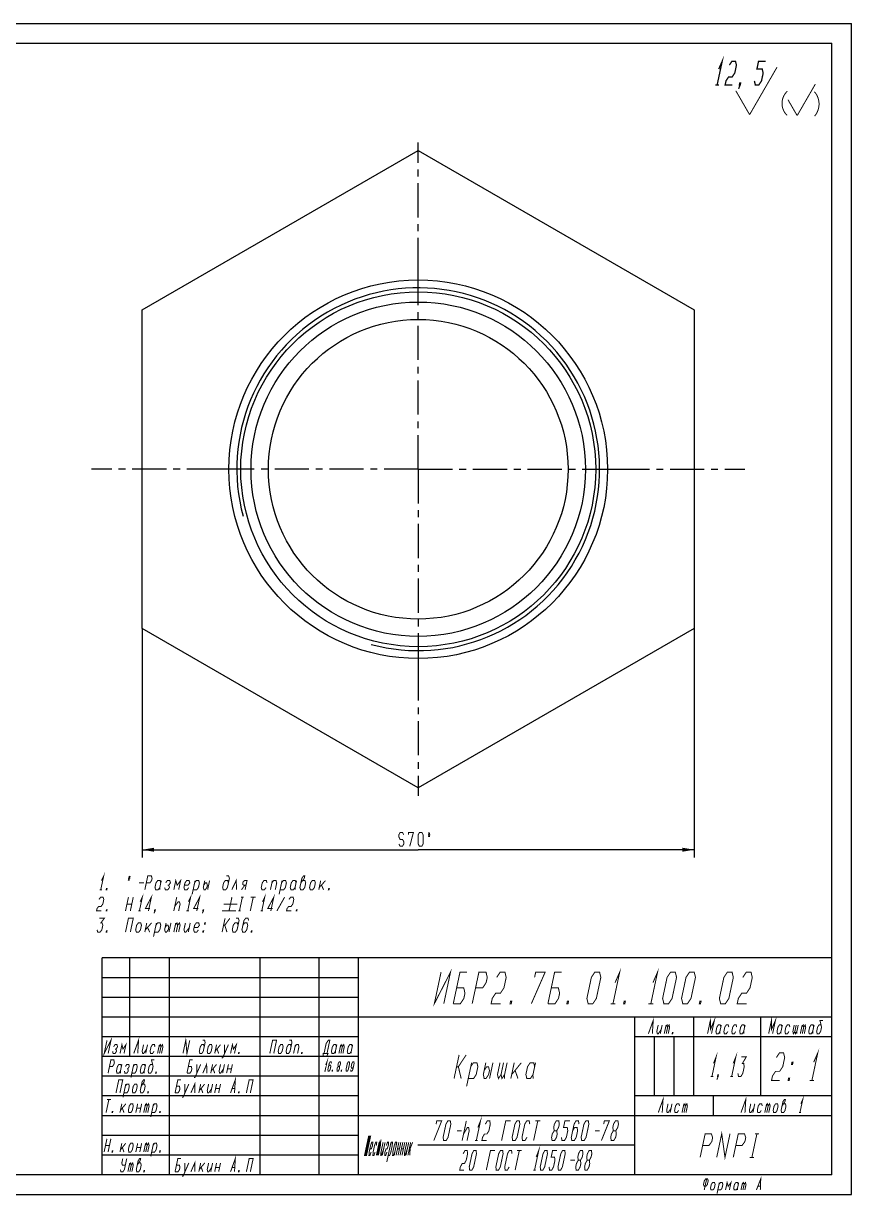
# Model space of a CAD drawing. Header units: millimetres. Extents: x 0 to 420, y 0 to 297.
# Drawn here: x 210 to 420, y 0 to 297 of the extents above; entities that cross this region are included whole.
import ezdxf

# ---------------------------------------------------------------- set-up
doc = ezdxf.new("R2010")
doc.units = ezdxf.units.MM
doc.header["$LTSCALE"] = 23.1
doc.linetypes.add('CENTER', pattern=[0.6, 0.375, -0.075, 0.075, -0.075])
doc.layers.get('0').update_dxf_attribs({"linetype": 'CONTINUOUS'})
for name, color, linetype in [('ALL_AXIS', 7, 'CONTINUOUS'), ('ALL_CHAMFER', 7, 'CONTINUOUS'), ('ALL_DIMENSIONS', 7, 'CONTINUOUS'), ('ALL_SURF_FIN', 7, 'CONTINUOUS')]:
    doc.layers.add(name, color=color, linetype=linetype)
doc.styles.get("Standard").update_dxf_attribs({"font": 'txt', "width": 0.7})
doc.dimstyles.new('DIMSTYLE_2', dxfattribs={"dimtxt": 3.5, "dimasz": 3, "dimexe": 0.18, "dimexo": 0.0625, "dimgap": 0.09, "dimtad": 1, "dimlfac": 0.5, "dimdsep": 46, "dimtxsty": 'STANDARD', "dimblk": '_FILLED', "dimblk1": '_FILLED', "dimblk2": '_FILLED', "dimcen": 0.09, "dimadec": 0, "dimazin": 0, "dimtp": 0.3, "dimtm": 0.3, "dimtfac": 1, "dimtofl": 0, "dimtmove": 0, "dimatfit": 3, "dimldrblk": '_FILLED', "dimfxl": 1, "dimtolj": 1, "dimarcsym": 0})

# ---------------------------------------------------------------- blocks, each defined once
blk = doc.blocks.new('_FILLED')
at = {"color": 0, "linetype": 'BYBLOCK'}
blk.add_solid([(0, 0), (-1, 0.167), (-1, -0.167)], dxfattribs=at)
blk = doc.blocks.new('*D1')
at = {"layer": 'ALL_DIMENSIONS', "color": 2, "linetype": 'CONTINUOUS'}
for p, q in [((240.11, 143.52), (240.11, 85.45)), ((380.11, 143.52), (380.11, 85.45)), ((240.11, 87.45), (310.11, 87.45)), ((380.11, 87.45), (310.11, 87.45))]:
    blk.add_line(p, q, dxfattribs=at)
at = {"layer": 'ALL_DIMENSIONS', "color": 2, "linetype": 'CONTINUOUS', "xscale": 3, "yscale": 3, "zscale": 3, "rotation": 180}
blk.add_blockref('_FILLED', (240.11, 87.45), dxfattribs=at)
at = {"layer": 'ALL_DIMENSIONS', "color": 2, "linetype": 'CONTINUOUS', "xscale": 3, "yscale": 3, "zscale": 3}
blk.add_blockref('_FILLED', (380.11, 87.45), dxfattribs=at)
blk = doc.blocks.new('SYM_0_BL2', base_point=(398.14, 279.95))
at = {"layer": 'ALL_SURF_FIN', "color": 2, "linetype": 'CONTINUOUS'}
for points, const_width in [([(386.31, 285.42), (387.19, 287.42), (385.91, 281.42)], 0.333), ([(389, 286.42), (389.66, 287.42), (390.56, 287.42), (390.8, 286.42), (390.38, 284.42), (389.71, 283.42), (388.81, 283.42), (388.15, 282.42), (387.94, 281.42), (389.74, 281.42)], 0.333), ([(394.14, 273.86), (401.08, 285.88)], 0.25), ([(395.35, 282.42), (395.59, 281.42), (396.49, 281.42), (397.15, 282.42), (397.58, 284.42), (397.34, 285.42), (395.99, 285.42), (396.41, 287.42), (398.21, 287.42)], 0.333), ([(385.46, 281.42), (386.36, 281.42)], 0.333), ([(394.14, 273.86), (390.65, 279.91)], 0.25), ([(391.76, 281.42), (391.54, 281.42), (391.65, 281.92), (391.87, 281.92), (391.76, 281.42), (391.33, 280.42)], 0.333), ([(406.2, 273.62), (410.82, 281.63)], 0.25), ([(406.2, 273.62), (403.87, 277.65)], 0.25)]:
    blk.add_lwpolyline(points, dxfattribs=dict(at, const_width=const_width))
at = {"layer": 'ALL_SURF_FIN', "color": 2, "linetype": 'CONTINUOUS', "const_width": 0.25}
for points in [[(403.73, 279.83, 0.433164), (403.66, 273.66)], [(410.63, 273.51, 0.372459), (410.58, 279.67)]]:
    blk.add_lwpolyline(points, format="xyb", dxfattribs=at)

msp = doc.modelspace()

# ---------------------------------------------------------------- linework, layer by layer
at = {"color": 7, "linetype": 'CONTINUOUS'}
for p, q in [((0, 297), (420, 297)), ((420, 0), (420, 297)), ((20, 292), (415, 292)), ((415, 5), (415, 292)), ((240.113276, 224.352019), (310.113276, 264.766538)), ((310.113276, 264.766538), (380.113276, 224.352019)), ((240.113276, 143.522981), (240.113276, 224.352019)), ((380.113276, 224.352019), (380.113276, 143.522981)), ((310.113276, 103.108462), (240.113276, 143.522981)), ((380.113276, 143.522981), (310.113276, 103.108462)), ((415, 60), (230, 60)), ((230, 5), (230, 60)), ((237, 35), (237, 60)), ((247, 5), (247, 60)), ((270, 5), (270, 60)), ((285, 5), (285, 60)), ((295, 5), (295, 60)), ((415, 5), (415, 60)), ((295, 55), (230, 55)), ((295, 50), (230, 50)), ((415, 45), (230, 45)), ((365, 5), (365, 45)), ((380, 25), (380, 45)), ((397, 25), (397, 45)), ((295, 40), (230, 40)), ((415, 40), (365, 40)), ((370, 25), (370, 40)), ((375, 25), (375, 40)), ((295, 35), (230, 35)), ((295, 30), (230, 30)), ((295, 25), (230, 25)), ((415, 25), (365, 25)), ((385, 20), (385, 25)), ((415, 20), (230, 20)), ((295, 15), (230, 15)), ((365, 12.5), (310, 12.5)), ((295, 10), (230, 10)), ((415, 5), (20, 5)), ((415, 5), (230, 5)), ((0, 0), (420, 0))]:
    msp.add_line(p, q, dxfattribs=at)
at = {"color": 2, "linetype": 'CONTINUOUS', "const_width": 0.25}
for points in [[(229.796627, 79.627614), (230.350876, 80.79429), (229.60693, 77.294286)], [(236.505015, 80.210945), (237.117506, 80.210945)], [(237.088385, 80.79429), (236.534136, 79.627614)], [(236.782126, 80.79429), (236.840394, 79.627614)], [(240.785046, 77.294286), (241.528993, 80.79429), (242.447743, 80.79429), (242.630006, 80.210945), (242.506011, 79.627614), (242.075782, 79.044282), (241.157032, 79.044282)], [(261.982024, 79.044282), (261.799761, 79.627614), (261.187269, 79.627614), (260.757015, 79.044282), (260.50905, 77.877618), (260.691288, 77.294286), (261.303805, 77.294286), (261.734033, 77.877618), (262.230015, 80.210945), (262.047751, 80.79429), (261.43526, 80.79429)], [(280.357024, 79.044282), (281.217506, 80.210945), (281.341501, 80.79429), (281.035243, 80.79429), (280.605015, 80.210945), (280.109033, 77.877618), (280.291296, 77.294286), (280.903788, 77.294286), (281.334042, 77.877618), (281.582032, 79.044282), (281.399769, 79.627614), (280.787252, 79.627614)], [(229.300671, 77.294286), (229.913163, 77.294286)], [(231.138171, 77.294286), (230.985055, 77.294286), (231.04704, 77.585952), (231.200182, 77.585952), (231.138171, 77.294286)], [(239.319532, 79.044282), (240.544515, 79.044282)], [(244.832032, 79.044282), (244.649769, 79.627614), (244.037252, 79.627614), (243.607024, 79.044282), (243.359033, 77.877618), (243.541296, 77.294286), (244.153788, 77.294286), (244.584042, 77.877618)], [(244.956002, 79.627614), (244.584042, 77.877618), (244.613163, 77.294286)], [(245.80905, 77.877618), (245.991288, 77.294286), (246.603805, 77.294286), (247.034033, 77.877618), (246.85177, 78.46095), (247.282024, 79.044282), (247.099761, 79.627614), (246.487269, 79.627614), (246.057015, 79.044282)], [(246.545537, 78.46095), (246.85177, 78.46095)], [(248.135046, 77.294286), (248.631002, 79.627614), (248.995529, 78.46095), (249.856011, 79.627614), (249.360055, 77.294286)], [(250.833029, 78.46095), (251.751779, 78.46095), (252.182032, 79.044282), (251.999769, 79.627614), (251.387252, 79.627614), (250.957024, 79.044282), (250.709033, 77.877618), (250.891296, 77.294286), (251.503788, 77.294286), (251.934042, 77.877618)], [(252.787064, 76.127616), (253.531011, 79.627614)], [(253.035055, 77.294286), (253.953805, 77.294286), (254.384033, 77.877618), (254.632024, 79.044282), (254.449761, 79.627614), (253.837269, 79.627614), (253.407015, 79.044282)], [(255.981002, 79.627614), (255.609042, 77.877618), (255.791305, 77.294286), (256.097538, 77.294286), (256.527792, 77.877618), (256.651787, 78.46095), (256.469524, 79.044282), (256.163265, 79.044282), (255.733037, 78.46095)], [(257.206011, 79.627614), (256.710055, 77.294286)], [(262.835046, 77.294286), (263.943519, 79.627614), (264.060055, 77.294286)], [(265.285038, 77.294286), (266.14552, 78.46095)], [(266.203788, 77.294286), (266.699769, 79.627614), (266.087252, 79.627614), (265.719009, 79.335954), (265.595039, 78.752616), (265.839287, 78.46095), (266.451779, 78.46095)], [(271.782015, 79.044282), (271.599752, 79.627614), (270.987261, 79.627614), (270.557032, 79.044282), (270.309042, 77.877618), (270.491305, 77.294286), (271.103796, 77.294286), (271.53405, 77.877618)], [(272.635038, 77.294286), (273.131019, 79.627614)], [(273.007024, 79.044282), (273.437252, 79.627614), (274.049769, 79.627614), (274.232032, 79.044282), (273.860046, 77.294286)], [(274.837064, 76.127616), (275.581011, 79.627614)], [(275.085055, 77.294286), (276.003805, 77.294286), (276.434033, 77.877618), (276.682024, 79.044282), (276.499761, 79.627614), (275.887269, 79.627614), (275.457015, 79.044282)], [(279.132015, 79.044282), (278.949752, 79.627614), (278.337261, 79.627614), (277.907032, 79.044282), (277.659042, 77.877618), (277.841305, 77.294286), (278.453796, 77.294286), (278.88405, 77.877618)], [(279.256011, 79.627614), (278.88405, 77.877618), (278.913171, 77.294286)], [(282.55905, 77.877618), (282.741288, 77.294286), (283.353805, 77.294286), (283.784033, 77.877618), (284.032024, 79.044282), (283.849761, 79.627614), (283.237269, 79.627614), (282.807015, 79.044282), (282.55905, 77.877618)], [(285.381002, 79.627614), (284.885046, 77.294286)], [(285.009042, 77.877618), (286.606011, 79.627614)], [(285.592412, 78.46095), (286.110055, 77.294286)], [(287.48818, 77.294286), (287.335038, 77.294286), (287.397048, 77.585952), (287.550165, 77.585952), (287.48818, 77.294286)], [(229.155015, 74.84366), (229.585243, 75.426998), (230.19776, 75.426998), (230.379998, 74.84366), (230.132032, 73.676996), (229.701779, 73.093664), (229.089287, 73.093664), (228.659033, 72.510332), (228.535038, 71.926994), (229.760046, 71.926994)], [(235.885038, 71.926994), (236.62901, 75.426998)], [(237.853993, 75.426998), (237.110046, 71.926994)], [(239.596644, 74.260328), (240.150868, 75.426998), (239.406921, 71.926994)], [(241.703796, 71.926994), (242.447743, 75.426998), (240.909042, 72.510332), (242.13405, 72.510332)], [(248.878993, 75.426998), (248.135046, 71.926994)], [(248.383037, 73.093664), (249.243519, 74.260328), (249.549752, 74.260328), (249.732015, 73.676996), (249.360055, 71.926994)], [(251.846627, 74.260328), (252.400876, 75.426998), (251.65693, 71.926994)], [(253.953805, 71.926994), (254.697751, 75.426998), (253.15905, 72.510332), (254.384033, 72.510332)], [(262.87901, 75.426998), (262.135038, 71.926994)], [(265.518571, 75.426998), (264.774624, 71.926994)], [(265.212338, 75.426998), (265.824829, 75.426998)], [(268.274821, 75.426998), (267.530874, 71.926994)], [(267.662329, 75.426998), (268.887338, 75.426998)], [(270.629963, 74.260328), (271.184213, 75.426998), (270.440266, 71.926994)], [(272.737141, 71.926994), (273.481088, 75.426998), (271.942386, 72.510332), (273.167369, 72.510332)], [(274.268383, 71.926994), (276.237338, 75.426998)], [(277.338351, 74.84366), (277.768579, 75.426998), (278.381071, 75.426998), (278.563334, 74.84366), (278.315369, 73.676996), (277.885115, 73.093664), (277.272623, 73.093664), (276.842369, 72.510332), (276.718374, 71.926994), (277.943383, 71.926994)], [(231.138171, 71.926994), (230.985055, 71.926994), (231.04704, 72.21866), (231.200182, 72.21866), (231.138171, 71.926994)], [(236.257024, 73.676996), (237.482032, 73.676996)], [(239.100663, 71.926994), (239.71318, 71.926994)], [(243.38818, 71.926994), (243.235038, 71.926994), (243.297048, 72.21866), (243.450165, 72.21866), (243.38818, 71.926994), (243.111068, 71.343662)], [(251.350671, 71.926994), (251.963163, 71.926994)], [(255.638163, 71.926994), (255.485046, 71.926994), (255.547057, 72.21866), (255.700173, 72.21866), (255.638163, 71.926994), (255.361051, 71.343662)], [(260.385055, 71.926994), (263.885046, 71.926994)], [(260.757015, 73.676996), (264.257032, 73.676996)], [(264.468391, 71.926994), (265.080883, 71.926994)], [(270.134008, 71.926994), (270.746499, 71.926994)], [(279.321508, 71.926994), (279.168391, 71.926994), (279.230376, 72.21866), (279.383492, 72.21866), (279.321508, 71.926994)], [(229.27901, 70.059706), (230.503993, 70.059706), (229.643511, 68.893043), (229.949769, 68.893043), (230.132032, 68.309711), (229.884042, 67.14304), (229.453788, 66.559709), (228.841296, 66.559709), (228.659033, 67.14304)], [(235.885038, 66.559709), (236.62901, 70.059706), (237.853993, 70.059706), (237.110046, 66.559709)], [(238.45905, 67.14304), (238.641288, 66.559709), (239.253805, 66.559709), (239.684033, 67.14304), (239.932024, 68.309711), (239.749761, 68.893043), (239.137269, 68.893043), (238.707015, 68.309711), (238.45905, 67.14304)], [(241.281002, 68.893043), (240.785046, 66.559709)], [(240.909042, 67.14304), (242.506011, 68.893043)], [(242.987073, 65.393038), (243.731019, 68.893043)], [(243.235038, 66.559709), (244.153788, 66.559709), (244.584042, 67.14304), (244.832032, 68.309711), (244.649769, 68.893043), (244.037252, 68.893043), (243.607024, 68.309711)], [(246.181011, 68.893043), (245.80905, 67.14304), (245.991288, 66.559709), (246.297546, 66.559709), (246.7278, 67.14304), (246.85177, 67.726372), (246.669532, 68.309711), (246.363274, 68.309711), (245.93302, 67.726372)], [(247.406019, 68.893043), (246.910038, 66.559709)], [(248.135046, 66.559709), (248.631002, 68.893043)], [(248.507032, 68.309711), (248.937261, 68.893043), (249.119524, 68.309711), (248.747538, 66.559709)], [(249.119524, 68.309711), (249.549752, 68.893043), (249.732015, 68.309711), (249.360055, 66.559709)], [(251.081019, 68.893043), (250.709033, 67.14304), (250.891296, 66.559709), (251.197555, 66.559709), (252.058037, 67.726372)], [(252.306002, 68.893043), (251.810046, 66.559709)], [(253.28302, 67.726372), (254.20177, 67.726372), (254.632024, 68.309711), (254.449761, 68.893043), (253.837269, 68.893043), (253.407015, 68.309711), (253.15905, 67.14304), (253.341288, 66.559709), (253.953805, 66.559709), (254.384033, 67.14304)], [(256.072134, 68.601377), (255.919017, 68.601377), (255.981002, 68.893043), (256.134144, 68.893043), (256.072134, 68.601377)], [(260.385055, 66.559709), (261.129001, 70.059706)], [(260.757015, 68.309711), (261.063274, 68.309711), (262.35401, 70.059706)], [(261.610038, 66.559709), (261.063274, 68.309711)], [(264.432015, 68.309711), (264.249752, 68.893043), (263.637261, 68.893043), (263.207032, 68.309711), (262.959042, 67.14304), (263.141305, 66.559709), (263.753796, 66.559709), (264.18405, 67.14304), (264.680006, 69.476375), (264.497743, 70.059706), (263.885251, 70.059706)], [(267.129998, 69.476375), (266.94776, 70.059706), (266.335243, 70.059706), (265.905015, 69.476375), (265.409033, 67.14304), (265.591296, 66.559709), (266.203788, 66.559709), (266.634042, 67.14304), (266.882032, 68.309711), (266.699769, 68.893043), (266.087252, 68.893043), (265.657024, 68.309711)], [(231.138171, 66.559709), (230.985055, 66.559709), (231.04704, 66.851375), (231.200182, 66.851375), (231.138171, 66.559709)], [(241.492412, 67.726372), (242.010055, 66.559709)], [(255.638163, 66.559709), (255.485046, 66.559709), (255.547057, 66.851375), (255.700173, 66.851375), (255.638163, 66.559709)], [(267.888171, 66.559709), (267.735055, 66.559709), (267.79704, 66.851375), (267.950182, 66.851375), (267.888171, 66.559709)], [(315.900447, 56.410636), (314.19999, 48.410641), (318.30045, 56.410636), (316.599994, 48.410641)], [(318.999998, 48.410641), (320.700454, 56.410636), (322.50045, 56.410636)], [(323.800005, 48.410641), (325.500461, 56.410636), (327.300458, 56.410636), (327.617047, 55.077307), (327.333629, 53.743973), (326.450229, 52.410638), (324.650233, 52.410638)], [(330.017051, 55.077307), (330.90045, 56.410636), (332.100465, 56.410636), (332.417054, 55.077307), (331.850219, 52.410638), (330.966819, 51.077303), (329.76683, 51.077303), (328.883405, 49.743969), (328.600012, 48.410641), (330.99999, 48.410641)], [(338.800009, 48.410641), (342.300461, 56.410636), (339.900458, 56.410636), (339.61704, 55.077307)], [(343.000009, 48.410641), (344.700465, 56.410636), (346.500461, 56.410636)], [(353.200005, 48.410641), (352.883416, 49.743969), (354.017036, 55.077307), (354.900461, 56.410636), (356.10045, 56.410636), (356.41704, 55.077307), (355.283419, 49.743969), (354.399994, 48.410641), (353.200005, 48.410641)], [(360.033644, 53.743973), (361.200461, 56.410636), (359.500005, 48.410641)], [(369.633633, 53.743973), (370.80045, 56.410636), (369.099994, 48.410641)], [(372.400009, 48.410641), (372.083419, 49.743969), (373.21704, 55.077307), (374.100465, 56.410636), (375.300454, 56.410636), (375.617043, 55.077307), (374.483397, 49.743969), (373.599998, 48.410641), (372.400009, 48.410641)], [(377.19999, 48.410641), (376.883401, 49.743969), (378.017047, 55.077307), (378.900447, 56.410636), (380.100461, 56.410636), (380.417051, 55.077307), (379.283405, 49.743969), (378.400005, 48.410641), (377.19999, 48.410641)], [(386.800005, 48.410641), (386.483416, 49.743969), (387.617036, 55.077307), (388.500461, 56.410636), (389.70045, 56.410636), (390.01704, 55.077307), (388.883419, 49.743969), (387.999994, 48.410641), (386.800005, 48.410641)], [(392.417043, 55.077307), (393.300443, 56.410636), (394.500458, 56.410636), (394.817047, 55.077307), (394.250237, 52.410638), (393.366812, 51.077303), (392.166823, 51.077303), (391.283397, 49.743969), (391.000005, 48.410641), (393.400009, 48.410641)], [(318.999998, 48.410641), (320.799994, 48.410641), (321.683419, 49.743969), (321.966812, 51.077303), (321.650222, 52.410638), (319.850226, 52.410638)], [(343.000009, 48.410641), (344.800005, 48.410641), (345.683405, 49.743969), (345.966823, 51.077303), (345.650233, 52.410638), (343.850237, 52.410638)], [(333.699998, 48.410641), (333.399994, 48.410641), (333.541703, 49.077305), (333.841707, 49.077305), (333.699998, 48.410641)], [(348.099994, 48.410641), (347.79999, 48.410641), (347.941699, 49.077305), (348.241703, 49.077305), (348.099994, 48.410641)], [(358.899998, 48.410641), (360.100012, 48.410641)], [(362.49999, 48.410641), (362.200012, 48.410641), (362.341696, 49.077305), (362.641699, 49.077305), (362.49999, 48.410641)], [(368.500012, 48.410641), (369.700001, 48.410641)], [(381.699994, 48.410641), (381.39999, 48.410641), (381.541699, 49.077305), (381.841703, 49.077305), (381.699994, 48.410641)], [(368.479991, 40.787579), (369.694567, 44.137581), (369.485002, 40.787579)], [(383.474996, 40.787579), (384.187053, 44.137581), (384.214867, 41.904249), (385.192064, 44.137581), (384.480007, 40.787579)], [(398.965009, 40.787579), (399.677065, 44.137581), (399.704854, 41.904249), (400.682076, 44.137581), (399.969994, 40.787579)], [(370.964718, 43.020912), (370.608677, 41.345911), (370.74126, 40.787579), (370.992506, 40.787579), (371.732351, 41.904249)], [(371.969703, 43.020912), (371.494999, 40.787579)], [(372.50001, 40.787579), (372.974714, 43.020912)], [(372.856025, 42.46258), (373.225961, 43.020912), (373.358544, 42.46258), (373.002502, 40.787579)], [(373.358544, 42.46258), (373.728453, 43.020912), (373.861036, 42.46258), (373.504995, 40.787579)], [(386.846045, 42.46258), (386.713462, 43.020912), (386.210969, 43.020912), (385.841034, 42.46258), (385.603682, 41.345911), (385.736239, 40.787579), (386.238757, 40.787579), (386.608667, 41.345911)], [(386.964708, 43.020912), (386.608667, 41.345911), (386.615614, 40.787579)], [(388.856041, 42.46258), (388.723458, 43.020912), (388.220966, 43.020912), (387.85103, 42.46258), (387.613678, 41.345911), (387.746261, 40.787579), (388.248754, 40.787579), (388.618689, 41.345911)], [(390.866038, 42.46258), (390.733455, 43.020912), (390.230962, 43.020912), (389.861027, 42.46258), (389.623674, 41.345911), (389.756257, 40.787579), (390.25875, 40.787579), (390.628685, 41.345911)], [(392.876034, 42.46258), (392.743451, 43.020912), (392.240958, 43.020912), (391.871023, 42.46258), (391.633671, 41.345911), (391.766254, 40.787579), (392.268746, 40.787579), (392.638682, 41.345911)], [(392.994697, 43.020912), (392.638682, 41.345911), (392.645629, 40.787579)], [(402.336031, 42.46258), (402.203448, 43.020912), (401.700956, 43.020912), (401.331021, 42.46258), (401.093668, 41.345911), (401.226251, 40.787579), (401.728744, 40.787579), (402.098679, 41.345911)], [(402.45472, 43.020912), (402.098679, 41.345911), (402.105626, 40.787579)], [(404.346028, 42.46258), (404.21347, 43.020912), (403.710952, 43.020912), (403.341042, 42.46258), (403.10369, 41.345911), (403.236248, 40.787579), (403.73874, 40.787579), (404.108676, 41.345911)], [(405.469702, 43.020912), (405.113687, 41.345911), (405.246244, 40.787579), (405.616179, 41.345911), (405.748762, 40.787579), (406.118672, 41.345911), (406.474713, 43.020912)], [(405.97222, 43.020912), (405.616179, 41.345911)], [(407.004994, 40.787579), (407.479698, 43.020912)], [(407.361035, 42.46258), (407.73097, 43.020912), (407.863528, 42.46258), (407.507512, 40.787579)], [(407.863528, 42.46258), (408.233463, 43.020912), (408.366021, 42.46258), (408.010005, 40.787579)], [(410.376042, 42.46258), (410.243459, 43.020912), (409.740967, 43.020912), (409.371031, 42.46258), (409.133679, 41.345911), (409.266262, 40.787579), (409.768755, 40.787579), (410.13869, 41.345911)], [(410.494706, 43.020912), (410.13869, 41.345911), (410.145637, 40.787579)], [(412.253456, 43.020912), (411.750963, 43.020912), (411.381028, 42.46258), (411.143676, 41.345911), (411.276259, 40.787579), (411.778751, 40.787579), (412.148687, 41.345911), (412.386039, 42.46258), (411.988315, 44.137581), (412.742054, 44.137581)], [(231.197054, 39.137578), (230.484998, 35.787582), (232.202065, 39.137578), (231.490009, 35.787582)], [(234.50499, 35.787582), (234.97972, 38.020915), (235.244861, 36.904245), (235.984706, 38.020915), (235.510001, 35.787582)], [(237.979988, 35.787582), (239.194563, 39.137578), (238.984999, 35.787582)], [(250.459991, 35.787582), (251.172074, 39.137578), (251.465002, 35.787582), (252.177059, 39.137578)], [(255.841036, 37.462577), (255.708453, 38.020915), (255.205961, 38.020915), (254.836025, 37.462577), (254.598673, 36.345914), (254.731256, 35.787582), (255.233749, 35.787582), (255.603684, 36.345914), (256.078389, 38.579247), (255.945806, 39.137578), (255.443313, 39.137578)], [(262.519995, 35.787582), (262.9947, 38.020915), (263.259866, 36.904245), (263.999711, 38.020915), (263.525006, 35.787582)], [(272.475, 35.787582), (273.187057, 39.137578), (274.192068, 39.137578), (273.480011, 35.787582)], [(277.856045, 37.462577), (277.723462, 38.020915), (277.220969, 38.020915), (276.851034, 37.462577), (276.613682, 36.345914), (276.746239, 35.787582), (277.248757, 35.787582), (277.618667, 36.345914), (278.093397, 38.579247), (277.960814, 39.137578), (277.458322, 39.137578)], [(286.231256, 35.787582), (286.765305, 38.300078), (287.320195, 39.137578), (287.697052, 39.137578), (286.984995, 35.787582)], [(374.635616, 40.787579), (374.510006, 40.787579), (374.569351, 41.066748), (374.694961, 41.066748), (374.635616, 40.787579)], [(406.118672, 41.345911), (406.125619, 40.787579)], [(232.613683, 36.345914), (232.74624, 35.787582), (233.248759, 35.787582), (233.618668, 36.345914), (233.486111, 36.904245), (233.856021, 37.462577), (233.723463, 38.020915), (233.22097, 38.020915), (232.851035, 37.462577)], [(233.234865, 36.904245), (233.486111, 36.904245)], [(240.464714, 38.020915), (240.108673, 36.345914), (240.241256, 35.787582), (240.492502, 35.787582), (241.232347, 36.904245)], [(241.4697, 38.020915), (240.994995, 35.787582)], [(243.361033, 37.462577), (243.22845, 38.020915), (242.725957, 38.020915), (242.356022, 37.462577), (242.118669, 36.345914), (242.251252, 35.787582), (242.753745, 35.787582), (243.12368, 36.345914)], [(244.010002, 35.787582), (244.484707, 38.020915)], [(244.366044, 37.462577), (244.735953, 38.020915), (244.868536, 37.462577), (244.512495, 35.787582)], [(244.868536, 37.462577), (245.238472, 38.020915), (245.371029, 37.462577), (245.014988, 35.787582)], [(256.608669, 36.345914), (256.741252, 35.787582), (257.243745, 35.787582), (257.61368, 36.345914), (257.851033, 37.462577), (257.71845, 38.020915), (257.215957, 38.020915), (256.846022, 37.462577), (256.608669, 36.345914)], [(258.974707, 38.020915), (258.500002, 35.787582)], [(258.618666, 36.345914), (259.979718, 38.020915)], [(259.114237, 36.904245), (259.504988, 35.787582)], [(260.272646, 34.670912), (260.523893, 34.670912), (261.989714, 38.020915)], [(260.984703, 38.020915), (261.012491, 35.787582)], [(264.655627, 35.787582), (264.529991, 35.787582), (264.589336, 36.066745), (264.714972, 36.066745), (264.655627, 35.787582)], [(274.603685, 36.345914), (274.736243, 35.787582), (275.238761, 35.787582), (275.608671, 36.345914), (275.846023, 37.462577), (275.713466, 38.020915), (275.210947, 38.020915), (274.841038, 37.462577), (274.603685, 36.345914)], [(278.504989, 35.787582), (278.979719, 38.020915)], [(278.86103, 37.462577), (279.230966, 38.020915), (279.733458, 38.020915), (279.866041, 37.462577), (279.51, 35.787582)], [(280.640621, 35.787582), (280.515011, 35.787582), (280.57433, 36.066745), (280.699966, 36.066745), (280.640621, 35.787582)], [(285.986957, 35.229244), (285.98001, 35.787582), (287.236241, 35.787582), (286.991942, 35.229244)], [(289.351033, 37.462577), (289.21845, 38.020915), (288.715957, 38.020915), (288.346022, 37.462577), (288.108669, 36.345914), (288.241252, 35.787582), (288.743745, 35.787582), (289.11368, 36.345914)], [(289.469722, 38.020915), (289.11368, 36.345914), (289.120627, 35.787582)], [(290.000002, 35.787582), (290.474707, 38.020915)], [(290.356044, 37.462577), (290.725953, 38.020915), (290.858536, 37.462577), (290.502495, 35.787582)], [(290.858536, 37.462577), (291.228472, 38.020915), (291.361029, 37.462577), (291.004988, 35.787582)], [(293.371025, 37.462577), (293.238468, 38.020915), (292.73595, 38.020915), (292.36604, 37.462577), (292.128688, 36.345914), (292.261245, 35.787582), (292.763738, 35.787582), (293.133673, 36.345914)], [(293.489714, 38.020915), (293.133673, 36.345914), (293.14062, 35.787582)], [(384.98978, 33.277484), (385.656541, 34.944147), (384.593749, 29.94415)], [(389.989764, 33.277484), (390.656525, 34.944147), (389.593759, 29.94415)], [(400.939911, 34.755142), (401.712902, 35.921806), (402.762902, 35.921806), (403.039911, 34.755142), (402.543955, 32.421808), (401.770964, 31.255144), (400.720964, 31.255144), (399.947974, 30.088474), (399.700009, 28.92181), (401.800009, 28.92181)], [(410.40442, 33.588472), (411.425402, 35.921806), (409.937509, 28.92181)], [(231.464989, 30.787579), (232.177072, 34.137581), (232.930811, 34.137581), (233.063394, 33.579243), (232.944705, 33.020912), (232.574795, 32.46258), (231.82103, 32.46258)], [(234.836038, 32.46258), (234.703455, 33.020912), (234.200962, 33.020912), (233.831027, 32.46258), (233.593674, 31.34591), (233.726257, 30.787579), (234.22875, 30.787579), (234.598685, 31.34591)], [(234.954701, 33.020912), (234.598685, 31.34591), (234.605632, 30.787579)], [(235.603671, 31.34591), (235.736254, 30.787579), (236.238746, 30.787579), (236.608682, 31.34591), (236.476099, 31.904248), (236.846034, 32.46258), (236.713451, 33.020912), (236.210958, 33.020912), (235.841023, 32.46258)], [(237.257651, 29.670916), (237.969708, 33.020912)], [(237.495004, 30.787579), (238.248743, 30.787579), (238.618678, 31.34591), (238.85603, 32.46258), (238.723447, 33.020912), (238.220955, 33.020912), (237.851045, 32.46258)], [(240.866027, 32.46258), (240.733469, 33.020912), (240.230951, 33.020912), (239.861041, 32.46258), (239.623689, 31.34591), (239.756246, 30.787579), (240.258739, 30.787579), (240.628674, 31.34591)], [(240.984716, 33.020912), (240.628674, 31.34591), (240.635621, 30.787579)], [(242.743466, 33.020912), (242.240947, 33.020912), (241.871038, 32.46258), (241.633685, 31.34591), (241.766243, 30.787579), (242.268761, 30.787579), (242.638671, 31.34591), (242.876023, 32.46258), (242.478325, 34.137581), (243.232064, 34.137581)], [(251.465002, 30.787579), (252.177059, 34.137581), (252.930824, 34.137581)], [(253.237646, 29.670916), (253.488893, 29.670916), (254.954714, 33.020912)], [(253.949703, 33.020912), (253.977491, 30.787579)], [(255.484995, 30.787579), (256.462218, 33.020912), (256.490006, 30.787579)], [(257.969722, 33.020912), (257.494991, 30.787579)], [(257.61368, 31.34591), (258.974707, 33.020912)], [(259.979718, 33.020912), (259.623677, 31.34591), (259.75626, 30.787579), (260.007506, 30.787579), (260.747351, 31.904248)], [(260.984703, 33.020912), (260.509999, 30.787579)], [(261.51501, 30.787579), (261.989714, 33.020912)], [(262.9947, 33.020912), (262.519995, 30.787579)], [(286.660305, 32.857644), (286.967, 33.624309), (286.478119, 31.324307)], [(288.107388, 33.240973), (288.045121, 33.624309), (287.757627, 33.624309), (287.5324, 33.240973), (287.206479, 31.707643), (287.268746, 31.324307), (287.55624, 31.324307), (287.781467, 31.707643), (287.944427, 32.474308), (287.882161, 32.857644), (287.594667, 32.857644), (287.36944, 32.474308)], [(290.100696, 32.474308), (290.325923, 32.857644), (290.40739, 33.240973), (290.345123, 33.624309), (290.057629, 33.624309), (289.832402, 33.240973), (289.750909, 32.857644), (289.813202, 32.474308)], [(291.868751, 31.324307), (291.806484, 31.707643), (292.132405, 33.240973), (292.357632, 33.624309), (292.645126, 33.624309), (292.707393, 33.240973), (292.381472, 31.707643), (292.156245, 31.324307), (291.868751, 31.324307)], [(292.956486, 31.707643), (293.018752, 31.324307), (293.306246, 31.324307), (293.531473, 31.707643), (293.857394, 33.240973), (293.795127, 33.624309), (293.507633, 33.624309), (293.282406, 33.240973), (293.119446, 32.474308), (293.181713, 32.090972), (293.469207, 32.090972), (293.694434, 32.474308)], [(319.2, 29.43298), (320.47533, 35.432976)], [(319.837665, 32.432978), (320.287657, 32.432978), (322.275352, 35.432976)], [(322.374891, 27.432981), (323.650221, 33.432978)], [(322.799993, 29.43298), (324.149996, 29.43298), (324.812552, 30.432979), (325.237679, 32.432978), (325.000225, 33.432978), (324.100214, 33.432978), (323.437657, 32.432978)], [(327.250214, 33.432978), (326.612549, 30.432979), (326.850004, 29.43298), (327.299996, 29.43298), (327.962552, 30.432979), (328.175116, 31.432979), (327.937661, 32.432978), (327.487668, 32.432978), (326.825112, 31.432979)], [(329.050236, 33.432978), (328.200007, 29.43298)], [(330.850232, 33.432978), (330.212567, 30.432979), (330.449996, 29.43298), (331.112552, 30.432979), (331.350007, 29.43298), (332.012563, 30.432979), (332.650228, 33.432978)], [(331.750217, 33.432978), (331.112552, 30.432979)], [(334.450225, 33.432978), (333.599996, 29.43298)], [(333.81256, 30.432979), (336.250221, 33.432978)], [(339.637676, 32.432978), (339.400221, 33.432978), (338.500236, 33.432978), (337.837679, 32.432978), (337.412552, 30.432979), (337.650007, 29.43298), (338.549993, 29.43298), (339.212549, 30.432979)], [(339.850214, 33.432978), (339.212549, 30.432979), (339.225007, 29.43298)], [(392.062771, 34.944147), (393.312773, 34.944147), (392.333525, 33.277484), (392.646013, 33.277484), (392.78139, 32.444149), (392.427118, 30.777485), (391.937494, 29.94415), (391.312493, 29.94415), (391.177141, 30.777485)], [(405.03045, 33.00514), (404.76795, 33.00514), (404.89192, 33.588472), (405.15442, 33.588472), (405.03045, 33.00514)], [(236.224852, 31.904248), (236.476099, 31.904248)], [(243.650629, 30.787579), (243.524993, 30.787579), (243.584337, 31.066748), (243.709973, 31.066748), (243.650629, 30.787579)], [(251.465002, 30.787579), (252.218741, 30.787579), (252.588677, 31.34591), (252.707366, 31.904248), (252.574783, 32.46258), (251.821044, 32.46258)], [(258.109226, 31.904248), (258.500002, 30.787579)], [(261.752362, 31.904248), (262.757347, 31.904248)], [(262.519995, 25.787582), (263.73457, 29.137578), (263.525006, 25.787582)], [(286.334385, 31.324307), (286.621879, 31.324307)], [(288.346868, 31.324307), (288.274988, 31.324307), (288.315747, 31.515978), (288.387627, 31.515978), (288.346868, 31.324307)], [(289.568749, 31.324307), (289.856243, 31.324307), (290.08147, 31.707643), (290.162963, 32.090972), (290.100696, 32.474308), (289.813202, 32.474308), (289.587949, 32.090972), (289.506482, 31.707643), (289.568749, 31.324307)], [(290.64687, 31.324307), (290.57499, 31.324307), (290.61575, 31.515978), (290.687604, 31.515978), (290.64687, 31.324307)], [(320.999996, 29.43298), (320.287657, 32.432978)], [(332.012563, 30.432979), (332.024996, 29.43298)], [(334.700112, 31.432979), (335.399993, 29.43298)], [(384.281261, 29.94415), (384.906262, 29.94415)], [(386.156239, 29.94415), (385.999995, 29.94415), (386.088563, 30.360818), (386.244807, 30.360818), (386.156239, 29.94415), (385.822859, 29.110815)], [(389.281245, 29.94415), (389.906246, 29.94415)], [(233.475011, 25.787582), (234.187068, 29.137578), (235.192053, 29.137578), (234.479996, 25.787582)], [(235.247655, 24.670912), (235.959712, 28.020915)], [(235.485007, 25.787582), (236.238746, 25.787582), (236.608682, 26.345913), (236.846034, 27.462577), (236.713451, 28.020915), (236.210958, 28.020915), (235.841023, 27.462577)], [(237.613667, 26.345913), (237.74625, 25.787582), (238.248743, 25.787582), (238.618678, 26.345913), (238.85603, 27.462577), (238.723447, 28.020915), (238.220955, 28.020915), (237.851045, 27.462577), (237.613667, 26.345913)], [(239.861041, 27.462577), (240.600886, 28.579246), (240.719575, 29.137578), (240.468303, 29.137578), (240.098394, 28.579246), (239.623689, 26.345913), (239.756246, 25.787582), (240.258739, 25.787582), (240.628674, 26.345913), (240.866027, 27.462577), (240.733469, 28.020915), (240.230951, 28.020915)], [(248.449995, 25.787582), (249.162052, 29.137578), (249.915817, 29.137578)], [(248.449995, 25.787582), (249.20376, 25.787582), (249.573669, 26.345913), (249.692358, 26.904245), (249.559775, 27.462577), (248.806036, 27.462577)], [(250.222639, 24.670912), (250.473885, 24.670912), (251.939707, 28.020915)], [(250.934722, 28.020915), (250.96251, 25.787582)], [(252.469988, 25.787582), (253.447211, 28.020915), (253.474999, 25.787582)], [(254.954714, 28.020915), (254.48001, 25.787582)], [(254.598673, 26.345913), (255.9597, 28.020915)], [(255.094219, 26.904245), (255.484995, 25.787582)], [(256.964711, 28.020915), (256.608669, 26.345913), (256.741252, 25.787582), (256.992499, 25.787582), (257.732344, 26.904245)], [(257.969722, 28.020915), (257.494991, 25.787582)], [(258.500002, 25.787582), (258.974707, 28.020915)], [(258.737355, 26.904245), (259.742366, 26.904245)], [(259.979718, 28.020915), (259.504988, 25.787582)], [(263.008594, 26.904245), (263.511112, 26.904245)], [(266.539988, 25.787582), (267.25207, 29.137578), (268.257056, 29.137578), (267.544999, 25.787582)], [(404.162509, 28.92181), (403.900009, 28.92181), (404.024004, 29.505142), (404.286504, 29.505142), (404.162509, 28.92181)], [(409.412509, 28.92181), (410.462509, 28.92181)], [(231.674553, 24.137581), (230.962496, 20.787578)], [(231.172061, 24.137581), (232.177072, 24.137581)], [(241.640632, 25.787582), (241.514996, 25.787582), (241.574341, 26.066744), (241.699951, 26.066744), (241.640632, 25.787582)], [(264.655627, 25.787582), (264.529991, 25.787582), (264.589336, 26.066744), (264.714972, 26.066744), (264.655627, 25.787582)], [(370.979996, 20.787578), (372.194572, 24.137581), (371.985007, 20.787578)], [(391.960001, 20.787578), (393.174576, 24.137581), (392.965012, 20.787578)], [(402.366024, 22.46258), (403.105895, 23.579246), (403.224558, 24.137581), (402.973312, 24.137581), (402.603376, 23.579246), (402.128672, 21.345913), (402.261255, 20.787578), (402.763748, 20.787578), (403.133683, 21.345913), (403.371035, 22.46258), (403.238452, 23.020911), (402.735959, 23.020911)], [(407.132834, 23.020911), (407.621433, 24.137581), (406.909376, 20.787578)], [(232.595636, 20.787578), (232.47, 20.787578), (232.529344, 21.066747), (232.654955, 21.066747), (232.595636, 20.787578)], [(234.954701, 23.020911), (234.479996, 20.787578)], [(234.598685, 21.345913), (235.959712, 23.020911)], [(235.094231, 21.904245), (235.485007, 20.787578)], [(236.608682, 21.345913), (236.741239, 20.787578), (237.243757, 20.787578), (237.613667, 21.345913), (237.851045, 22.46258), (237.718462, 23.020911), (237.215969, 23.020911), (236.846034, 22.46258), (236.608682, 21.345913)], [(238.499989, 20.787578), (238.974719, 23.020911)], [(238.737367, 21.904245), (239.742352, 21.904245)], [(239.979705, 23.020911), (239.505, 20.787578)], [(240.510011, 20.787578), (240.984716, 23.020911)], [(240.866027, 22.46258), (241.235962, 23.020911), (241.368545, 22.46258), (241.012504, 20.787578)], [(241.368545, 22.46258), (241.738455, 23.020911), (241.871038, 22.46258), (241.514996, 20.787578)], [(242.282655, 19.670912), (242.994712, 23.020911)], [(242.520007, 20.787578), (243.273746, 20.787578), (243.643682, 21.345913), (243.881034, 22.46258), (243.748451, 23.020911), (243.245958, 23.020911), (242.876023, 22.46258)], [(244.655614, 20.787578), (244.530004, 20.787578), (244.589348, 21.066747), (244.714958, 21.066747), (244.655614, 20.787578)], [(373.464697, 23.020911), (373.108682, 21.345913), (373.241239, 20.787578), (373.492511, 20.787578), (374.232356, 21.904245)], [(374.469708, 23.020911), (373.995004, 20.787578)], [(376.361041, 22.46258), (376.228458, 23.020911), (375.725966, 23.020911), (375.35603, 22.46258), (375.118678, 21.345913), (375.251261, 20.787578), (375.753754, 20.787578), (376.123689, 21.345913)], [(377.010011, 20.787578), (377.484716, 23.020911)], [(377.366027, 22.46258), (377.735962, 23.020911), (377.868545, 22.46258), (377.512504, 20.787578)], [(377.868545, 22.46258), (378.238455, 23.020911), (378.371038, 22.46258), (378.014996, 20.787578)], [(394.444702, 23.020911), (394.088687, 21.345913), (394.221244, 20.787578), (394.47249, 20.787578), (395.212361, 21.904245)], [(395.449713, 23.020911), (394.975009, 20.787578)], [(397.341021, 22.46258), (397.208463, 23.020911), (396.70597, 23.020911), (396.336035, 22.46258), (396.098683, 21.345913), (396.23124, 20.787578), (396.733759, 20.787578), (397.103668, 21.345913)], [(397.98999, 20.787578), (398.46472, 23.020911)], [(398.346031, 22.46258), (398.715967, 23.020911), (398.848524, 22.46258), (398.492509, 20.787578)], [(398.848524, 22.46258), (399.218459, 23.020911), (399.351042, 22.46258), (398.995001, 20.787578)], [(400.118676, 21.345913), (400.251259, 20.787578), (400.753751, 20.787578), (401.123687, 21.345913), (401.361039, 22.46258), (401.228456, 23.020911), (400.725963, 23.020911), (400.356028, 22.46258), (400.118676, 21.345913)], [(406.65813, 20.787578), (407.160623, 20.787578)], [(314.062511, 13.694147), (316.062792, 18.694147), (314.812789, 18.694147), (314.635653, 17.860816)], [(316.56249, 13.694147), (316.427139, 14.527482), (317.135658, 17.860816), (317.625282, 18.694147), (318.250283, 18.694147), (318.38566, 17.860816), (317.677141, 14.527482), (317.187491, 13.694147), (316.56249, 13.694147)], [(322.312778, 18.694147), (321.250012, 13.694147)], [(325.239781, 17.027481), (325.906542, 18.694147), (324.84375, 13.694147)], [(327.135652, 17.860816), (327.625276, 18.694147), (328.250277, 18.694147), (328.385654, 17.860816), (328.031382, 16.194149), (327.541758, 15.360814), (326.916757, 15.360814), (326.427133, 14.527482), (326.249996, 13.694147), (327.499999, 13.694147)], [(331.250006, 13.694147), (332.312772, 18.694147), (333.562775, 18.694147)], [(334.062499, 13.694147), (333.927122, 14.527482), (334.635641, 17.860816), (335.125291, 18.694147), (335.750292, 18.694147), (335.885643, 17.860816), (335.177124, 14.527482), (334.6875, 13.694147), (334.062499, 13.694147)], [(338.385648, 17.860816), (338.250271, 18.694147), (337.625295, 18.694147), (337.135646, 17.860816), (336.427126, 14.527482), (336.562504, 13.694147), (337.187505, 13.694147), (337.677129, 14.527482)], [(340.437788, 18.694147), (339.374996, 13.694147)], [(339.812787, 18.694147), (341.062789, 18.694147)], [(345.218903, 16.194149), (345.708527, 17.027481), (345.885663, 17.860816), (345.750286, 18.694147), (345.125284, 18.694147), (344.63566, 17.860816), (344.458524, 17.027481), (344.593901, 16.194149)], [(346.42712, 14.527482), (346.562498, 13.694147), (347.187499, 13.694147), (347.677123, 14.527482), (348.031395, 16.194149), (347.896018, 17.027481), (346.958529, 17.027481), (347.312776, 18.694147), (348.562778, 18.694147)], [(350.885647, 17.860816), (350.750295, 18.694147), (350.125294, 18.694147), (349.635645, 17.860816), (348.927125, 14.527482), (349.062502, 13.694147), (349.687504, 13.694147), (350.177128, 14.527482), (350.5314, 16.194149), (350.396023, 17.027481), (349.771022, 17.027481), (349.281398, 16.194149)], [(351.562507, 13.694147), (351.42713, 14.527482), (352.135649, 17.860816), (352.625273, 18.694147), (353.250275, 18.694147), (353.385652, 17.860816), (352.677133, 14.527482), (352.187509, 13.694147), (351.562507, 13.694147)], [(356.562491, 13.694147), (358.562772, 18.694147), (357.312795, 18.694147), (357.135659, 17.860816)], [(360.218881, 16.194149), (360.70853, 17.027481), (360.885641, 17.860816), (360.750289, 18.694147), (360.125288, 18.694147), (359.635664, 17.860816), (359.458528, 17.027481), (359.593879, 16.194149)], [(297.562771, 14.94415), (296.500005, 9.944149), (297.000011, 9.944149), (298.062777, 14.94415)], [(297.812787, 14.94415), (296.749995, 9.944149)], [(319.906392, 16.194149), (321.156394, 16.194149)], [(321.604259, 15.360814), (322.583533, 17.027481), (322.896021, 17.027481), (323.031398, 16.194149), (322.499989, 13.694147)], [(344.062493, 13.694147), (344.687494, 13.694147), (345.177118, 14.527482), (345.354254, 15.360814), (345.218903, 16.194149), (344.593901, 16.194149), (344.104252, 15.360814), (343.927141, 14.527482), (344.062493, 13.694147)], [(354.906383, 16.194149), (356.156385, 16.194149)], [(359.062496, 13.694147), (359.687498, 13.694147), (360.177122, 14.527482), (360.354258, 15.360814), (360.218881, 16.194149), (359.593879, 16.194149), (359.104255, 15.360814), (358.927119, 14.527482), (359.062496, 13.694147)], [(381.599993, 9.432979), (382.875348, 15.432979), (384.450348, 15.432979), (384.762784, 14.43298), (384.550221, 13.432977), (383.812657, 12.432978), (382.237657, 12.432978)], [(385.799993, 9.432979), (387.075348, 15.432979), (387.899993, 9.432979), (389.175348, 15.432979)], [(389.999993, 9.432979), (391.275348, 15.432979), (392.850348, 15.432979), (393.162784, 14.43298), (392.950221, 13.432977), (392.212657, 12.432978), (390.637657, 12.432978)], [(396.000348, 15.432979), (394.724993, 9.432979)], [(395.475348, 15.432979), (396.525348, 15.432979)], [(230.460004, 10.787578), (231.172061, 14.137581)], [(230.816045, 12.462579), (231.82103, 12.462579)], [(232.177072, 14.137581), (231.464989, 10.787578)], [(234.954701, 13.020914), (234.479996, 10.787578)], [(234.598685, 11.345913), (235.959712, 13.020914)], [(235.094231, 11.904248), (235.485007, 10.787578)], [(236.608682, 11.345913), (236.741239, 10.787578), (237.243757, 10.787578), (237.613667, 11.345913), (237.851045, 12.462579), (237.718462, 13.020914), (237.215969, 13.020914), (236.846034, 12.462579), (236.608682, 11.345913)], [(238.499989, 10.787578), (238.974719, 13.020914)], [(238.737367, 11.904248), (239.742352, 11.904248)], [(239.979705, 13.020914), (239.505, 10.787578)], [(240.510011, 10.787578), (240.984716, 13.020914)], [(240.866027, 12.462579), (241.235962, 13.020914), (241.368545, 12.462579), (241.012504, 10.787578)], [(241.368545, 12.462579), (241.738455, 13.020914), (241.871038, 12.462579), (241.514996, 10.787578)], [(242.282655, 9.670912), (242.994712, 13.020914)], [(242.520007, 10.787578), (243.273746, 10.787578), (243.643682, 11.345913), (243.881034, 12.462579), (243.748451, 13.020914), (243.245958, 13.020914), (242.876023, 12.462579)], [(297.854264, 11.610816), (298.229249, 11.610816), (298.531381, 12.444148), (298.583522, 13.277483), (298.333531, 13.277483), (298.0314, 12.444148), (297.677128, 10.777481), (297.625012, 9.944149), (297.875002, 9.944149), (298.177134, 10.777481)], [(299.531393, 12.444148), (299.583534, 13.277483), (299.333518, 13.277483), (299.031387, 12.444148), (298.67714, 10.777481), (298.624999, 9.944149), (298.874989, 9.944149), (299.17712, 10.777481)], [(299.49999, 9.944149), (300.20851, 13.277483)], [(300.031399, 12.444148), (300.33353, 13.277483), (300.281389, 12.444148), (299.750006, 9.944149)], [(300.281389, 12.444148), (300.583521, 13.277483), (300.531379, 12.444148), (299.999996, 9.944149)], [(301.208522, 13.277483), (300.677139, 10.777481), (300.624998, 9.944149), (300.749993, 9.944149), (301.354255, 11.610816)], [(301.708528, 13.277483), (301.000009, 9.944149)], [(302.031398, 12.444148), (302.333529, 13.277483), (302.583519, 13.277483), (302.531404, 12.444148), (302.229272, 11.610816), (301.979257, 11.610816), (301.677125, 10.777481), (301.62501, 9.944149), (301.875, 9.944149), (302.177131, 10.777481)], [(302.145729, 8.277483), (303.208521, 13.277483)], [(302.500001, 9.944149), (302.875012, 9.944149), (303.177118, 10.777481), (303.53139, 12.444148), (303.583531, 13.277483), (303.333516, 13.277483), (303.031384, 12.444148)], [(304.531403, 12.444148), (304.583518, 13.277483), (304.333528, 13.277483), (304.031396, 12.444148), (303.677124, 10.777481), (303.625009, 9.944149), (303.874999, 9.944149), (304.17713, 10.777481)], [(304.708513, 13.277483), (304.17713, 10.777481), (304.062491, 9.944149)], [(304.5, 9.944149), (305.208519, 13.277483)], [(305.708525, 13.277483), (305.000006, 9.944149)], [(305.500012, 9.944149), (306.208531, 13.277483)], [(306.708512, 13.277483), (305.999993, 9.944149)], [(307.208518, 13.277483), (306.677135, 10.777481), (306.624994, 9.944149), (306.749989, 9.944149), (307.354252, 11.610816)], [(307.708524, 13.277483), (307.000005, 9.944149)], [(308.20853, 13.277483), (307.500011, 9.944149)], [(307.677122, 10.777481), (308.708511, 13.277483)], [(324.531262, 13.694147), (325.156238, 13.694147)], [(340.036655, 9.527482), (340.672167, 11.194149), (339.609375, 6.194149)], [(232.595636, 10.787578), (232.47, 10.787578), (232.529344, 11.066747), (232.654955, 11.066747), (232.595636, 10.787578)], [(234.598685, 6.345913), (234.731243, 5.787578), (235.233761, 5.787578), (235.603671, 6.345913), (236.197064, 9.13758)], [(235.192053, 9.13758), (234.954701, 8.020914), (235.087284, 7.462579), (235.841023, 7.462579)], [(238.85603, 7.462579), (239.595875, 8.579246), (239.714564, 9.13758), (239.463318, 9.13758), (239.093383, 8.579246), (238.618678, 6.345913), (238.751261, 5.787578), (239.253754, 5.787578), (239.623689, 6.345913), (239.861041, 7.462579), (239.728458, 8.020914), (239.225966, 8.020914)], [(244.655614, 10.787578), (244.530004, 10.787578), (244.589348, 11.066747), (244.714958, 11.066747), (244.655614, 10.787578)], [(248.449995, 5.787578), (249.162052, 9.13758), (249.915817, 9.13758)], [(262.519995, 5.787578), (263.73457, 9.13758), (263.525006, 5.787578)], [(266.539988, 5.787578), (267.25207, 9.13758), (268.257056, 9.13758), (267.544999, 5.787578)], [(304.854272, 11.610816), (305.354253, 11.610816)], [(305.854259, 11.610816), (306.354265, 11.610816)], [(308.04175, 11.610816), (307.999991, 9.944149)], [(321.510641, 10.360814), (321.969042, 11.194149), (322.531545, 11.194149), (322.635648, 10.360814), (322.281401, 8.694147), (321.823, 7.860815), (321.260522, 7.860815), (320.802122, 7.02748), (320.625011, 6.194149), (321.749993, 6.194149)], [(323.156239, 6.194149), (323.052136, 7.02748), (323.760656, 10.360814), (324.219031, 11.194149), (324.781534, 11.194149), (324.885663, 10.360814), (324.177118, 7.02748), (323.718743, 6.194149), (323.156239, 6.194149)], [(327.375004, 6.194149), (328.437795, 11.194149), (329.562777, 11.194149)], [(329.906257, 6.194149), (329.802129, 7.02748), (330.510648, 10.360814), (330.969023, 11.194149), (331.531527, 11.194149), (331.635656, 10.360814), (330.927136, 7.02748), (330.468761, 6.194149), (329.906257, 6.194149)], [(333.885645, 10.360814), (333.781542, 11.194149), (333.219038, 11.194149), (332.760663, 10.360814), (332.052118, 7.02748), (332.156246, 6.194149), (332.71875, 6.194149), (333.177125, 7.02748)], [(335.750292, 11.194149), (334.6875, 6.194149)], [(335.187788, 11.194149), (336.312795, 11.194149)], [(341.156254, 6.194149), (341.052125, 7.02748), (341.760645, 10.360814), (342.219045, 11.194149), (342.781523, 11.194149), (342.885652, 10.360814), (342.177133, 7.02748), (341.718757, 6.194149), (341.156254, 6.194149)], [(343.30214, 7.02748), (343.406243, 6.194149), (343.968746, 6.194149), (344.427122, 7.02748), (344.781394, 8.694147), (344.677266, 9.527482), (343.833523, 9.527482), (344.187795, 11.194149), (345.312777, 11.194149)], [(345.656257, 6.194149), (345.552129, 7.02748), (346.260648, 10.360814), (346.719023, 11.194149), (347.281527, 11.194149), (347.385656, 10.360814), (346.677136, 7.02748), (346.218761, 6.194149), (345.656257, 6.194149)], [(351.250148, 8.694147), (351.708523, 9.527482), (351.885659, 10.360814), (351.781531, 11.194149), (351.219027, 11.194149), (350.760652, 10.360814), (350.583516, 9.527482), (350.687644, 8.694147)], [(353.500137, 8.694147), (353.958512, 9.527482), (354.135648, 10.360814), (354.031545, 11.194149), (353.469042, 11.194149), (353.010641, 10.360814), (352.83353, 9.527482), (352.937633, 8.694147)], [(394.199993, 9.432979), (395.249993, 9.432979)], [(236.489993, 5.787578), (236.964697, 8.020914)], [(236.846034, 7.462579), (237.215969, 8.020914), (237.348527, 7.462579), (236.992511, 5.787578)], [(237.348527, 7.462579), (237.718462, 8.020914), (237.851045, 7.462579), (237.495004, 5.787578)], [(240.635621, 5.787578), (240.510011, 5.787578), (240.56933, 6.066747), (240.694966, 6.066747), (240.635621, 5.787578)], [(248.449995, 5.787578), (249.20376, 5.787578), (249.573669, 6.345913), (249.692358, 6.904248), (249.559775, 7.462579), (248.806036, 7.462579)], [(250.222639, 4.670912), (250.473885, 4.670912), (251.939707, 8.020914)], [(250.934722, 8.020914), (250.96251, 5.787578)], [(252.469988, 5.787578), (253.447211, 8.020914), (253.474999, 5.787578)], [(254.954714, 8.020914), (254.48001, 5.787578)], [(254.598673, 6.345913), (255.9597, 8.020914)], [(255.094219, 6.904248), (255.484995, 5.787578)], [(256.964711, 8.020914), (256.608669, 6.345913), (256.741252, 5.787578), (256.992499, 5.787578), (257.732344, 6.904248)], [(257.969722, 8.020914), (257.494991, 5.787578)], [(258.500002, 5.787578), (258.974707, 8.020914)], [(258.737355, 6.904248), (259.742366, 6.904248)], [(259.979718, 8.020914), (259.504988, 5.787578)], [(263.008594, 6.904248), (263.511112, 6.904248)], [(264.655627, 5.787578), (264.529991, 5.787578), (264.589336, 6.066747), (264.714972, 6.066747), (264.655627, 5.787578)], [(339.328136, 6.194149), (339.890614, 6.194149)], [(348.718894, 8.694147), (349.843901, 8.694147)], [(350.156261, 6.194149), (350.718739, 6.194149), (351.17714, 7.02748), (351.35425, 7.860815), (351.250148, 8.694147), (350.687644, 8.694147), (350.229269, 7.860815), (350.052133, 7.02748), (350.156261, 6.194149)], [(352.40625, 6.194149), (352.968754, 6.194149), (353.427129, 7.02748), (353.604265, 7.860815), (353.500137, 8.694147), (352.937633, 8.694147), (352.479258, 7.860815), (352.302122, 7.02748), (352.40625, 6.194149)], [(383.245155, 3.972467), (383.000164, 3.972467), (382.655966, 3.505799), (382.457578, 2.572466), (382.603389, 2.105801), (383.093397, 2.105801), (383.43757, 2.572466), (383.635957, 3.505799), (383.490146, 3.972467), (383.245155, 3.972467), (382.649993, 1.172468)], [(384.219199, 1.639133), (384.36501, 1.172468), (384.854993, 1.172468), (385.199191, 1.639133), (385.397578, 2.572466), (385.251768, 3.039134), (384.761785, 3.039134), (384.417587, 2.572466), (384.219199, 1.639133)], [(385.881614, 0.239132), (386.476776, 3.039134)], [(386.080001, 1.172468), (386.815001, 1.172468), (387.159199, 1.639133), (387.357587, 2.572466), (387.211776, 3.039134), (386.721768, 3.039134), (386.37757, 2.572466)], [(388.04001, 1.172468), (388.436785, 3.039134), (388.72838, 2.105801), (389.416776, 3.039134), (389.020001, 1.172468)], [(391.277578, 2.572466), (391.131768, 3.039134), (390.641785, 3.039134), (390.297587, 2.572466), (390.099199, 1.639133), (390.24501, 1.172468), (390.734993, 1.172468), (391.079191, 1.639133)], [(391.376785, 3.039134), (391.079191, 1.639133), (391.102493, 1.172468)], [(391.960001, 1.172468), (392.356776, 3.039134)], [(392.25757, 2.572466), (392.601768, 3.039134), (392.747578, 2.572466), (392.45001, 1.172468)], [(392.747578, 2.572466), (393.091776, 3.039134), (393.237587, 2.572466), (392.939993, 1.172468)], [(395.879993, 1.172468), (396.965164, 3.972467), (396.86001, 1.172468)], [(396.323397, 2.105801), (396.81338, 2.105801)]]:
    msp.add_lwpolyline(points, dxfattribs=at)
at = {"color": 2, "linetype": 'CONTINUOUS'}
msp.add_arc((310.113276, 183.9375), 46, 255, 195, dxfattribs=at)
at = {"layer": 'ALL_AXIS', "color": 7, "linetype": 'CENTER'}
for p, q in [((310.113276, 233.9375), (310.113276, 266.766538)), ((260.113276, 183.9375), (227.284238, 183.9375)), ((360.113276, 183.9375), (392.942313, 183.9375)), ((310.113276, 133.9375), (310.113276, 101.108462))]:
    msp.add_line(p, q, dxfattribs=at)
at = {"layer": 'ALL_AXIS', "color": 2, "linetype": 'CENTER'}
for q in [(310.113276, 233.9375), (260.113276, 183.9375), (310.113276, 133.9375), (360.113276, 183.9375)]:
    msp.add_line((310.113276, 183.9375), q, dxfattribs=at)
at = {"layer": 'ALL_AXIS', "color": 7, "linetype": 'CONTINUOUS'}
for radius in [42.4, 38]:
    msp.add_circle((310.113276, 183.9375), radius, dxfattribs=at)
at = {"layer": 'ALL_CHAMFER', "color": 7, "linetype": 'CONTINUOUS'}
for radius in [48, 45]:
    msp.add_circle((310.113276, 183.9375), radius, dxfattribs=at)
at = {"layer": 'ALL_DIMENSIONS', "color": 2, "linetype": 'CONTINUOUS', "const_width": 0.25}
for points in [[(305.213287, 88.913), (305.51952, 88.329668), (306.132037, 88.329668), (306.43827, 88.913), (306.43827, 89.496345), (306.132037, 90.079677), (305.51952, 90.079677), (305.213287, 90.663008), (305.213287, 91.24634), (305.51952, 91.829672), (306.132037, 91.829672), (306.43827, 91.24634)], [(307.969537, 88.329668), (308.888287, 91.829672), (307.663279, 91.829672), (307.663279, 91.24634)], [(310.419529, 88.329668), (310.11327, 88.913), (310.11327, 91.24634), (310.419529, 91.829672), (311.03202, 91.829672), (311.338279, 91.24634), (311.338279, 88.913), (311.03202, 88.329668), (310.419529, 88.329668)], [(312.563287, 91.24634), (313.175779, 91.24634)], [(312.716404, 91.829672), (313.022662, 90.663008)], [(313.022662, 91.829672), (312.716404, 90.663008)]]:
    msp.add_lwpolyline(points, dxfattribs=at)

# ---------------------------------------------------------------- block references
at = {"layer": 'ALL_SURF_FIN', "color": 2, "linetype": 'CONTINUOUS'}
msp.add_blockref('SYM_0_BL2', (398.143997, 279.949491), dxfattribs=at)

# ---------------------------------------------------------------- dimensions: what is measured, and where the dimension line sits
at = {"layer": 'ALL_DIMENSIONS', "color": 2, "linetype": 'CONTINUOUS'}
dim = msp.add_linear_dim(base=(380.113276, 87.454672), p1=(240.113276, 143.522981), p2=(380.113276, 143.522981), text='S<>*', dimstyle='DIMSTYLE_2', dxfattribs=at)
dim.commit()
dim.dimension.update_dxf_attribs({"geometry": '*D1', "text_midpoint": (305.213276, 88.329672), "dimtype": 160})

doc.saveas('drawing.dxf')
